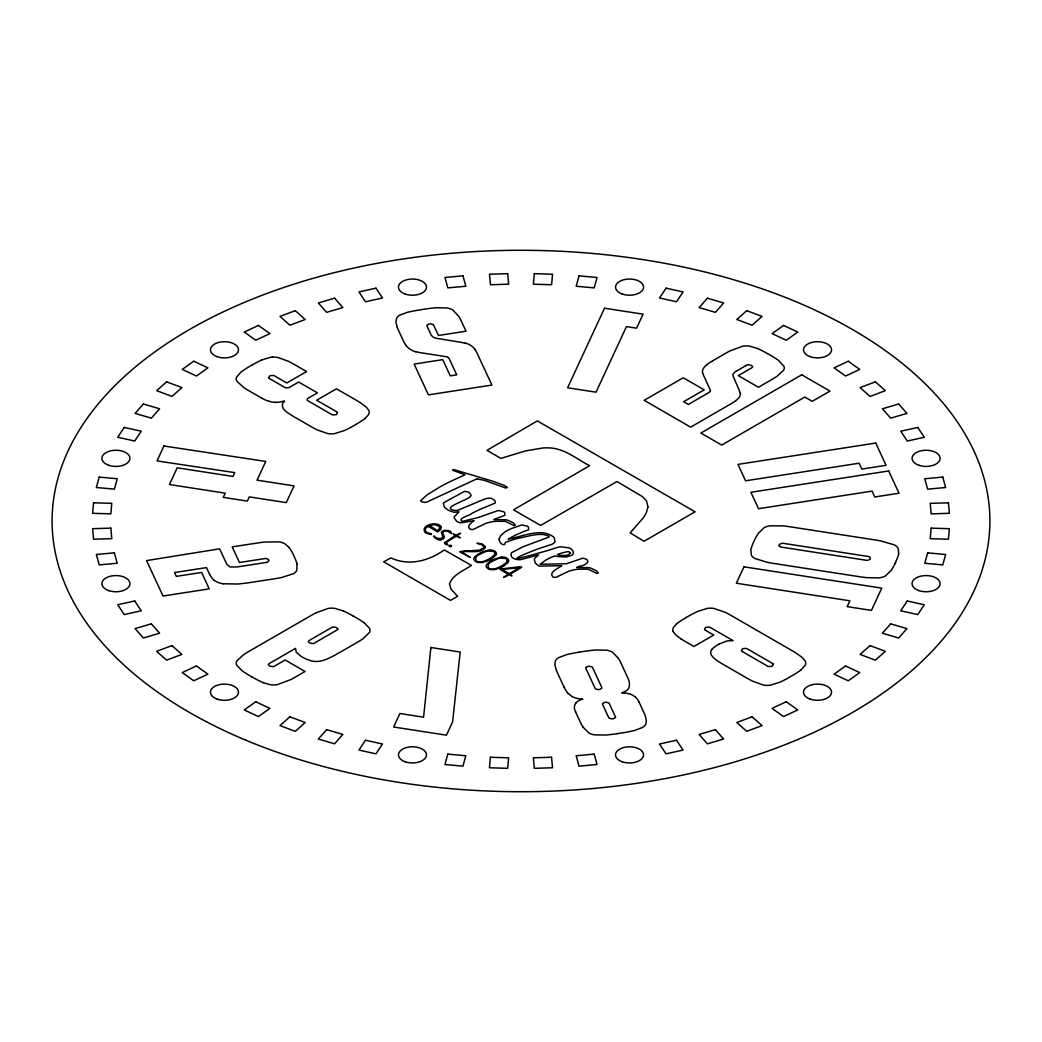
<?xml version="1.0" encoding="UTF-8"?>
<svg xmlns="http://www.w3.org/2000/svg" width="1042" height="1042" viewBox="0 0 1042 1042"><rect width="100%" height="100%" fill="white"/><g stroke="black" fill="none" stroke-linecap="round" stroke-linejoin="round"><path stroke-width="1.5" d="M898.647 553.836L898.204 548.483A14.041 8.102 0 0 0 894.401 544.888L880.542 540.863A119.426 68.954 0 0 0 874.967 539.925L791.764 527.057A107.17 61.869 0 0 0 783.037 525.897L769.869 525.819A13.663 7.88 0 0 0 765.479 527.031A14.171 8.18 0 0 0 764.073 527.734L758.394 533.178A119.765 69.15 0 0 0 754.825 539.509L753.509 542.257A111.507 64.383 0 0 0 750.852 549.759L751.347 555.125A14.171 8.18 0 0 0 752.233 556.454A13.351 7.711 0 0 0 754.721 558.447L767.199 562.289A119.465 68.967 0 0 0 774.792 563.605L858.009 576.486A114.034 65.841 0 0 0 866.683 577.646L879.083 577.88A13.663 7.893 0 0 0 884.085 576.578A14.171 8.18 0 0 0 885.479 575.874L891.157 570.443A119.921 69.241 0 0 0 894.726 564.1M896.042 561.351L894.765 564.1M710.149 391.349L709.537 392.053A12.048 6.955 0 0 1 708.013 393.081L688.358 404.439L683.643 401.717L704.197 389.851L683.252 377.764L644.177 400.31L690.651 427.155L731.653 403.41A74.256 42.878 0 0 0 735.873 400.61M711.907 649.44L712.975 648.267A36.301 20.957 0 0 1 719.293 644.021M365.26 418.259L368.49 414.69A14.601 8.427 0 0 0 369.155 412.619A13.194 7.62 0 0 0 368.842 410.548L366.497 407.318L361.196 403.28A119.465 68.967 0 0 0 355.752 399.946L336.475 388.809L316.677 400.232L335.967 411.369A10.889 6.291 0 0 1 337.491 412.398L336.735 414.156A11.605 6.708 0 0 1 335.745 414.716L332.593 414.911A12.439 7.19 0 0 1 331.122 414.169L308.64 401.196A11.084 6.408 0 0 1 307.103 400.167L307.533 398.63L317.445 392.873L298.676 382.036L289.481 387.337A10.928 6.317 0 0 1 288.881 387.663L285.729 387.858A12.439 7.19 0 0 1 284.258 387.103L270.204 379.001A11.019 6.356 0 0 1 268.68 377.972M676.74 623.741L673.51 627.31A14.601 8.427 0 0 0 672.832 629.381A13.168 7.607 0 0 0 673.145 631.465M801.064 669.863L805.323 665.096A14.041 8.102 0 0 0 805.14 660.889L802.405 657.606L796.622 653.412A119.426 68.954 0 0 0 792.61 650.976L731.705 615.809A107.17 61.869 0 0 0 725.154 612.292L713.809 608.424A13.663 7.88 0 0 0 708.951 608.215A14.171 8.18 0 0 0 707.127 608.411L697.502 611.485A119.765 69.15 0 0 0 688.931 615.939L686.313 617.411M712.715 360.753L725.141 353.577A123.269 71.169 0 0 1 730.116 350.841L742.777 346.165A13.533 7.815 0 0 1 749.367 346.1L757.521 348.51M355.687 424.589L353.095 426.074A119.921 69.241 0 0 1 344.511 430.541L334.3 433.706A13.963 8.062 0 0 1 333.101 433.824A13.559 7.828 0 0 1 327.709 433.563L317.263 429.929A100.227 57.87 0 0 1 310.946 426.543L293.049 416.227C288.973 413.361 281.314 410.105 282.46 403.996A15.552 8.987 0 0 1 284.635 401.196L284.114 400.91A19.095 11.019 0 0 1 280.337 401.952A12.465 7.19 0 0 1 275.244 402.303M249.507 651.055L310.425 615.887A119.465 68.967 0 0 1 316.195 612.735M745.955 365.586L734.727 372.111L732.865 374.325A14.38 8.297 0 0 0 733.633 377.308L739.234 390.255A59.368 34.282 0 0 1 740.015 392.834M252.268 364.882L249.689 366.38A111.507 64.383 0 0 0 240.884 372.111L236.495 377.23A13.95 8.062 0 0 0 236.234 378.272A13.598 7.854 0 0 0 236.742 381.046L243.607 387.468A101.074 58.352 0 0 0 248.751 390.646L261.516 398.018M719.227 643.969L727.108 640.895L733.112 640.661L710.891 627.831A12.296 7.099 0 0 0 709.42 627.076L706.255 627.284A11.579 6.695 0 0 0 705.265 627.844L704.535 629.589A11.019 6.356 0 0 0 706.059 630.618L713.705 635.06L693.907 646.483L686.248 642.054A120.091 69.332 0 0 1 680.804 638.72M316.195 612.748L328.191 608.424A13.351 7.711 0 0 1 332.437 608.176A14.171 8.18 0 0 1 334.86 608.398L343.131 610.859M261.946 359.907L270.021 357.393A14.328 8.271 0 0 1 272.418 357.132M579.3 652.123L584.067 651.38A119.921 69.241 0 0 1 595.36 650L606.952 650.208A13.963 8.062 0 0 1 608.098 650.455A13.559 7.828 0 0 1 612.54 652.24L618.44 658.388M617.151 733.672L621.918 732.943A111.507 64.383 0 0 0 634.513 730.52L642.758 727.342A13.95 8.062 0 0 0 643.878 726.521A13.598 7.854 0 0 0 645.832 723.982L646.379 720.856L645.454 716.427A101.074 58.352 0 0 0 643.748 712.194L639.085 702.126M516.624 567.108L499.952 569.114L500.994 569.935A62.546 36.118 0 0 0 503.937 571.732L508.209 574.207L503.586 577.463L509.238 574.793L512 575.952L510.267 574.207L521.808 567.226L519.919 566.822A18.079 10.433 0 0 0 517.483 567.017M501.606 557.066L494.429 559.098A30.687 17.714 0 0 0 490.951 560.948L487.604 563.501A15.786 9.117 0 0 0 486.757 564.517L486.184 565.65A5.731 3.308 0 0 0 486.184 566.666L487.903 568.632A8.362 4.832 0 0 0 490 569.518L494.312 569.713L500.329 567.825A27.001 15.591 0 0 0 503.69 566.053L508.066 562.433A8.544 4.936 0 0 0 508.574 561.391L508.678 560.362A5.952 3.439 0 0 0 507.675 558.681L506.086 557.744A6.682 3.855 0 0 0 501.606 557.066M223.053 583.767L237.589 584.028A112.002 64.656 0 0 0 251.083 582.374L273.421 578.948A107.691 62.181 0 0 0 281.978 577.424L293.466 573.699A13.637 7.867 0 0 0 296.202 571.368A14.21 8.206 0 0 0 296.827 570.365L297.022 564.009M263.235 682.64L269.409 684.503A14.132 8.154 0 0 0 277.224 684.659L290.77 679.618A120.012 69.293 0 0 0 294.964 677.3L305.059 671.478L285.143 659.977L275.049 665.799A10.889 6.291 0 0 1 273.264 666.672L270.217 666.242A11.605 6.708 0 0 1 269.253 665.669L268.328 664.653L268.901 663.858A12.452 7.19 0 0 1 270.204 662.999L295.485 648.398L296.306 652.422L301.333 656.473A42.787 24.708 0 0 0 306.804 659.352L310.933 660.784A12.843 7.411 0 0 0 318.982 661.318A15.604 9.013 0 0 0 320.532 661.045L323.762 660.237A31.195 18.014 0 0 0 327.722 658.752A96.893 55.942 0 0 0 336.149 654.493L356.781 642.654A107.17 61.869 0 0 0 362.877 638.863L369.584 632.325A13.663 7.88 0 0 0 369.936 629.511A14.171 8.18 0 0 0 369.597 628.456L364.283 622.895M767.433 353.525L770.924 355.543A119.765 69.15 0 0 1 778.634 360.493L784.027 366.393A13.611 7.854 0 0 1 783.623 370.21L777.058 376.279A114.034 65.841 0 0 1 770.963 380.03L758.459 387.259L738.283 375.615L750.8 368.386A12.296 7.099 0 0 0 752.103 367.539L752.663 366.654L751.738 365.716A11.54 6.656 0 0 0 750.774 365.143L747.752 364.726A10.889 6.291 0 0 0 745.968 365.599M353.095 615.926L356.585 617.932A119.765 69.15 0 0 1 364.309 622.882M252.268 677.118L249.689 675.62A119.921 69.241 0 0 1 241.965 670.67L236.664 665.096A14.171 8.18 0 0 1 236.339 664.041A13.663 7.893 0 0 1 236.873 660.902L243.437 654.819A114.034 65.841 0 0 1 249.52 651.055M680.804 638.72L675.503 634.695L673.145 631.465M447.982 357.419L448.724 358.07A12.048 6.955 0 0 1 449.519 359.347L456.722 374.846L450.274 375.849L442.746 359.646L414.143 364.062L428.444 394.879L491.928 385.058L476.832 352.691A74.256 42.878 0 0 0 474.735 349.187M268.615 377.881L269.422 376.214A11.579 6.695 0 0 1 270.412 375.654L273.564 375.459A12.296 7.099 0 0 1 275.036 376.201L286.797 382.987L306.582 371.551L294.847 364.778A114.034 65.841 0 0 0 288.334 361.261L277.81 357.471A13.715 7.919 0 0 0 272.405 357.119M773.307 664.041L772.565 665.786A11.605 6.708 0 0 1 771.588 666.346L768.436 666.541A12.452 7.19 0 0 1 766.964 665.799L742.946 651.94A11.019 6.356 0 0 1 741.422 650.911L742.164 649.153A11.579 6.695 0 0 1 743.154 648.593L746.306 648.398A12.296 7.099 0 0 1 747.791 649.14L771.796 662.999A10.889 6.291 0 0 1 773.32 664.028M568.177 693.451L572.305 696.798L577.112 698.479A15.487 8.935 0 0 0 582.4 698.791L582.582 699.195M289.012 547.493L285.274 544.106A14.614 8.44 0 0 0 282.512 542.726A13.194 7.62 0 0 0 279.23 541.853L264.512 542.048A119.465 68.967 0 0 0 256.788 543.103L232.197 546.894L239.439 562.511L264.03 558.707A10.889 6.291 0 0 1 266.335 558.46L268.602 559.71A11.54 6.656 0 0 1 268.94 560.479L267.664 562.159A12.296 7.099 0 0 1 265.801 562.524L236.938 566.978L230.008 566.965L226.843 564.321L219.628 548.847L146.57 560.583L163.021 596.024L209.234 588.873L201.614 572.462L176.332 576.369L174.561 572.54L206.472 567.603L209.455 574.051M583.116 727.199L588.678 732.826A13.624 7.867 0 0 0 593.132 734.61A13.95 8.062 0 0 0 594.279 734.844L605.858 735.04A119.765 69.15 0 0 0 617.138 733.659M564.048 687.069L557.509 672.963A107.534 62.09 0 0 1 555.959 669.238L554.839 664.21L555.373 661.071A13.572 7.841 0 0 1 557.34 658.531A13.963 8.062 0 0 1 558.473 657.71L566.744 654.584A111.39 64.304 0 0 1 579.313 652.162M575.588 711.947L580.264 722.015A93.506 53.989 0 0 0 583.103 727.212M397.197 327.175L395.947 322.03L396.52 318.5A13.533 7.815 0 0 1 399.698 315.179L407.409 312.3A109.71 63.341 0 0 1 419.913 309.904L424.654 309.122A119.765 69.15 0 0 1 435.947 307.742L447.5 307.989A13.611 7.854 0 0 1 452.996 310.099L458.819 316.416A114.034 65.841 0 0 1 461.411 321.34L466.008 331.213L438.448 335.472L433.863 325.612A12.296 7.099 0 0 0 433.238 324.531L430.32 323.801A11.54 6.656 0 0 0 428.991 323.997L426.842 325.299A10.889 6.291 0 0 0 427.272 326.628L431.414 335.498L433.798 337.543A14.38 8.297 0 0 0 438.643 338.65L460.89 342.323A59.368 34.282 0 0 1 465.136 343.222M425.201 530.599L426.621 532.228A8.297 4.793 0 0 0 428.549 533.165L430.333 533.608A5.197 3.009 0 0 1 431.466 533.83L431.401 534.52L428.913 534.038A37.082 21.413 0 0 1 427.507 533.582L425.774 532.879A4.858 2.813 0 0 1 425.084 532.436C420.095 525.038 436.676 520.987 440.909 526.314A5.601 3.23 0 0 1 441.365 527.447L440.558 529.531L437.731 531.928L427.975 526.301L425.865 528.268A7.75 4.468 0 0 0 425.175 530.599M615.496 717.417L613.347 718.719A11.54 6.656 0 0 1 612.006 718.928L609.101 718.185A12.296 7.099 0 0 1 608.476 717.104L602.862 705.03A10.889 6.291 0 0 1 602.432 703.689L604.607 702.386A11.54 6.656 0 0 1 605.936 702.191L608.841 702.933A12.296 7.099 0 0 1 609.466 704.001L615.093 716.088A10.889 6.291 0 0 1 615.522 717.417M465.318 343.013A18.691 10.798 0 0 1 474.644 349.2M397.197 327.175A123.269 71.169 0 0 0 398.812 331.03L403.371 340.838A67.73 39.101 0 0 0 406.198 345.644M415.823 351.857A20.488 11.827 0 0 1 406.315 345.618M415.94 351.727A49.677 28.681 0 0 0 424.302 353.277L444.621 356.442A6.669 3.855 0 0 1 447.747 357.224M740.419 392.821A18.691 10.798 0 0 1 735.795 400.571M757.56 348.484A109.71 63.341 0 0 1 767.381 353.564M706.906 364.583A67.73 39.101 0 0 1 712.741 360.779M702.399 372.489A20.488 11.827 0 0 1 706.997 364.622M702.66 372.489A49.677 28.681 0 0 0 704.509 377.451L709.928 389.187A6.669 3.855 0 0 1 710.318 391.141M365.338 418.298A102.168 58.99 0 0 1 355.622 424.55M252.307 364.908A109.462 63.197 0 0 1 261.907 359.881M268.862 401.339A29.632 17.102 0 0 1 261.607 397.966M275.231 402.381A18.014 10.394 0 0 1 268.966 401.222M297.061 564.009A119.765 69.15 0 0 0 294.625 557.496L293.727 555.451A102.181 58.99 0 0 0 289.103 547.48M213.949 580.186A34.334 19.824 0 0 1 209.585 574.038M223.066 583.754A16.49 9.521 0 0 1 213.988 580.173M343.17 610.833A111.507 64.383 0 0 1 353.056 615.952M263.17 682.692A102.168 58.99 0 0 1 252.333 677.079M582.569 699.182A19.238 11.097 0 0 0 579.118 700.563A12.439 7.177 0 0 0 576.031 702.933M574.507 706.619A18.014 10.394 0 0 1 575.913 702.907M575.679 711.933A31.481 18.17 0 0 1 574.298 707.179M635.594 697.137A29.632 17.102 0 0 1 638.954 702.139M630.983 694.389A18.014 10.394 0 0 1 635.412 697.202M630.905 694.441A12.465 7.19 0 0 0 626.203 693.243A19.095 11.019 0 0 0 622.009 693.086L621.827 692.696A15.552 8.987 0 0 0 626.125 690.911C631.035 688.111 629.746 681.403 627.544 677.248L620.993 663.142A100.227 57.87 0 0 0 618.453 658.388M568.072 693.49A54.054 31.208 0 0 1 564.152 687.056M801.116 669.889A111.39 64.304 0 0 1 792.259 675.594L788.807 677.639A119.921 69.241 0 0 1 780.237 682.093L770.585 685.154A14.171 8.18 0 0 1 768.762 685.349A13.663 7.893 0 0 1 763.304 685.037L752.78 681.247A114.034 65.841 0 0 1 746.267 677.743L722.64 664.093A97.036 56.021 0 0 1 715.255 659.221A31.716 18.313 0 0 1 713.353 657.554L711.53 655.327A13.715 7.919 0 0 1 711.829 649.413M676.662 623.715A102.298 59.068 0 0 1 686.378 617.45M898.699 553.849A111.39 64.304 0 0 1 895.977 561.338M499.144 539.027L499.248 540.16A18.6 10.746 0 0 0 500.069 542.074C500.603 543.82 504.862 546.282 505.136 543.351A4.819 2.787 0 0 1 505.37 542.387L512.951 539.743A203.802 117.655 0 0 1 519.554 537.985C528.776 536.409 540.707 531.72 549.212 536.448A2.905 1.667 0 0 1 548.834 537.125L523.201 546.685L511.778 552.586A4.598 2.657 0 0 0 511.531 552.872A5.041 2.918 0 0 0 511.244 553.354L511.049 554.292A12.934 7.463 0 0 0 511.348 556.128L511.856 557.079A6.799 3.921 0 0 0 512.924 558.056L515.608 559.215A8.909 5.145 0 0 0 521.234 559.528L538.649 554.826L534.702 558.317A6.708 3.868 0 0 0 534.364 559.059L535.054 562.862L538.076 565.506A7.528 4.35 0 0 0 539.717 566.093L561.651 565.702C559.098 568.072 548.405 571.928 552.768 576.825A3.139 1.81 0 0 0 554.07 577.268L555.542 577.346A2.657 1.537 0 0 0 556.259 577.242L568.463 571.355A16.099 9.3 0 0 1 570.182 570.782L572.318 570.221A33.37 19.264 0 0 1 578.453 569.166L588.235 569.192L596.779 573.413L598.29 573.1L596.48 570.834L591.127 568.242A14.158 8.18 0 0 0 588.561 567.603L576.734 567.486L578.688 566.627A37.108 21.426 0 0 1 579.795 566.184C585.226 565.702 592.651 560.479 583.676 558.356A4.22 2.436 0 0 0 582.452 558.278L566.366 563.761L540.095 564.295L545.513 560.27A154.19 89.013 0 0 1 549.473 558.121L554.526 555.985A24.396 14.093 0 0 1 557.418 556.48L566.067 557.014L571.941 555.217A6.851 3.96 0 0 0 573.413 553.263L572.931 550.814L570.847 548.717A9.039 5.223 0 0 0 569.049 547.818L561.091 546.829A12.126 6.994 0 0 0 558.225 547.167L552.143 549.043A42.553 24.565 0 0 1 547.415 550.606C538.675 552.898 493.661 566.614 532.722 550.905A244.271 141.035 0 0 1 537.242 549.186L548.548 545.383A40.833 23.575 0 0 0 552.442 544.119L554.969 542.14L554.461 538.493A18.912 10.915 0 0 0 553.328 536.799C541.098 527.877 524.204 535.927 510.971 538.48A40.391 23.328 0 0 1 509.121 538.975L508.131 539.144L511.922 536.982A184.356 106.44 0 0 1 517.249 534.351L523.983 531.459A51.188 29.554 0 0 1 525.806 530.782L528.45 529.896A1.615 0.925 0 0 0 528.724 529.675L528.346 527.083A8.909 5.145 0 0 0 527.252 526.106L521.86 524.96L511.505 528.528A77.863 44.949 0 0 0 507.832 530.274A30.869 17.818 0 0 0 504.784 532.032L500.512 535.888L499.144 539.027M444.53 542.791L445.168 544.041A2.436 1.407 0 0 0 445.598 544.341L447.891 544.927L446.302 542.348L456.135 536.226L460.147 537.867L457.164 535.64L460.538 533.257L456.135 535.041L453.231 533.96L455.107 535.64L444.53 542.791M442.811 536.864L441.209 538.675L436.858 538.141A6.486 3.751 0 0 1 434.944 536.435C429.981 534.025 439.242 542.726 441.951 539.378A4.09 2.358 0 0 0 443.866 538.271C445.82 536.174 440.883 533.309 443.592 531.602A3.673 2.123 0 0 1 446.328 530.99A3.126 1.81 0 0 1 447.461 531.133L451.681 533.595L450.782 531.707A6.682 3.855 0 0 0 448.073 530.495L444.348 530.339L442.016 531.446A4.52 2.605 0 0 0 441.43 532.293L442.811 536.864M779.129 545.761L780.171 546.829A11.019 6.356 0 0 0 782.373 547.271L865.576 560.166A12.452 7.19 0 0 0 867.504 560.388L870.057 559.293A11.605 6.708 0 0 0 870.435 558.525L869.549 556.806A10.889 6.291 0 0 0 867.348 556.35L784.144 543.468A12.296 7.099 0 0 0 782.216 543.234L779.742 544.198A11.579 6.695 0 0 0 779.286 545.096L779.129 545.761M337.829 628.977L337.256 629.772A12.296 7.099 0 0 1 335.954 630.631L315.023 642.719A10.889 6.291 0 0 1 313.238 643.604L310.19 643.161A11.605 6.708 0 0 1 309.227 642.601L308.302 641.651L308.875 640.778A12.439 7.19 0 0 1 310.177 639.931L331.109 627.831A11.019 6.356 0 0 1 332.893 626.945L335.941 627.388A11.579 6.695 0 0 1 336.905 627.948L337.829 628.977M443.514 503.494L443.931 506.034A12.009 6.929 0 0 0 444.817 507.454L447.239 509.486A26.037 15.031 0 0 0 448.933 510.489L453.218 512.039A6.981 4.025 0 0 0 455.38 512.195L458.988 511.804L454.325 516.715A7.646 4.415 0 0 0 454.286 517.887L456.344 520.961A7.463 4.311 0 0 0 457.803 521.873L459.483 522.511A5.262 3.035 0 0 0 460.838 522.823L474.136 520.596C472.026 522.25 466.282 525.963 469.747 528.854A3.582 2.071 0 0 0 472.638 529.518A2.657 1.537 0 0 0 473.355 529.375L485.559 523.501A16.099 9.3 0 0 1 487.291 522.915L489.414 522.355A33.37 19.264 0 0 1 495.549 521.313L505.331 521.339L513.888 525.559L515.386 525.233L513.576 522.967L508.222 520.375A14.314 8.271 0 0 0 505.657 519.737L493.817 519.606L495.784 518.76A33.657 19.433 0 0 1 496.565 518.447L504.849 515.308L504.745 512.729A9.678 5.588 0 0 0 503.716 511.752L498.297 510.489L485.312 515.022A141.178 81.51 0 0 1 477.184 517.783L463.221 521.195A3.777 2.175 0 0 1 461.814 521.156C457.23 518.291 471.01 515.1 472.273 513.159A335.042 193.434 0 0 1 479.932 509.421L495.184 503.065L495.067 501.046A3.491 2.019 0 0 0 494.82 500.629L491.485 498.31L489.076 498.141A13.129 7.581 0 0 0 485.846 498.688L481.691 500.212A135.825 78.41 0 0 0 475.621 502.856L458.076 510.176A8.336 4.806 0 0 1 454.742 510.437C439.45 507.91 468.939 500.043 470.841 495.992A3.452 1.993 0 0 0 471.036 495.237L470.02 493.517A14.862 8.57 0 0 0 468.171 491.993L464.537 491.329L443.84 502.648A3.178 1.837 0 0 0 443.579 503.117L443.514 503.494M449.493 583.872L451.043 589.16L457.607 596.298L450.496 600.4L383.664 561.82L390.893 557.887C408.829 566.353 428.64 561.013 444.322 549.968L471.401 565.389C463.69 570.742 452.931 574.468 449.493 583.872M570.456 553.146L567.851 554.995A8.362 4.819 0 0 1 565.142 555.477L562.576 555.477A20.085 11.592 0 0 1 560.518 555.308L557.405 554.552L560.375 553.445A67.574 39.01 0 0 1 563.331 552.612L566.47 551.856A5.275 3.048 0 0 1 567.538 551.726L568.658 551.765A2.058 1.185 0 0 1 569.531 552.052L570.456 553.146M470.111 557.327L459.652 551.778L463.169 551.179A95.082 54.9 0 0 1 468.314 550.984L479.698 550.098L483.618 547.792A5.002 2.879 0 0 0 483.67 546.555L481.743 544.679L478.591 543.65A10.863 6.278 0 0 1 476.923 543.273L481.821 543.781L485.207 546.49A5.444 3.139 0 0 1 485.077 548.001C479.177 554.005 468.991 550.463 461.632 551.856L470.111 557.327M494.911 553.328L493.817 555.647L490.795 557.874A51.149 29.528 0 0 1 487.969 559.502L484.673 561.052A7.294 4.207 0 0 1 483.918 561.299A10.928 6.317 0 0 1 480.961 561.846C474.67 563.475 473.85 555.959 479.62 554.565A46.486 26.832 0 0 1 482.589 552.911L485.39 551.648A8.245 4.767 0 0 1 487.643 551.023L493.087 551.309A4.207 2.436 0 0 1 494.546 552.377L494.911 553.328M507.246 560.453L506.151 562.771L503.13 564.998A51.149 29.528 0 0 1 500.303 566.627L497.008 568.177A7.294 4.207 0 0 1 496.252 568.424A10.928 6.317 0 0 1 493.296 568.971C487.005 570.599 486.184 563.084 491.954 561.677A46.486 26.832 0 0 1 494.924 560.036L497.724 558.759A8.245 4.767 0 0 1 499.978 558.147L505.422 558.434A4.207 2.436 0 0 1 506.881 559.502L507.246 560.453M585.773 667.544L585.773 667.74A10.889 6.291 0 0 0 586.19 669.068L594.865 687.811A12.296 7.099 0 0 0 595.49 688.879L598.408 689.622A11.54 6.656 0 0 0 599.736 689.413L601.885 688.111A10.889 6.291 0 0 0 601.468 686.782L592.794 668.052A12.296 7.099 0 0 0 592.169 666.971L589.251 666.242A11.54 6.656 0 0 0 587.922 666.437L585.786 667.453M451.486 545.995L450.665 546.607A2.8 1.615 0 0 1 449.402 546.568L449.232 546.477A3.1 1.784 0 0 1 449.18 545.656L450.183 545.24A9.352 5.392 0 0 1 450.704 545.253L451.486 545.695A9.352 5.392 0 0 1 451.486 545.995M476.962 478.799L426.907 502.036A5.314 3.074 0 0 1 423.938 502.361L420.968 501.371A2.24 1.289 0 0 1 420.721 500.603L427.259 494.703L440.011 486.901A242.291 139.888 0 0 1 449.402 481.951L465.071 474.787L452.554 470.255A1.342 0.781 0 0 1 453.856 469.59L492.918 481.248L504.289 485.416L507.298 487.5L505.696 488.008L484.608 480.427L476.962 478.799M93.585 502.791L92.621 513.302L110.83 513.849L111.794 503.338L93.585 502.791M490.404 757.26L489.453 767.772L507.662 768.319L508.626 757.808L490.404 757.26M534.338 273.681L533.374 284.192L551.596 284.74L552.547 274.228L534.338 273.681M931.17 528.151L930.206 538.662L948.415 539.209L949.379 528.698L931.17 528.151M430.88 647.499L423.586 717.183L399.881 713.509L393.615 727.003L446.458 735.17L452.593 721.976L460.186 652.032L430.88 647.499M647.916 506.92L646.418 512.534L643.669 517.379L630.163 532.879L644.047 541.267L695.079 511.804L537.32 420.916L487.005 450.313L500.837 458.402L525.663 450.873L543.39 447.917A39.661 22.898 0 0 1 549.186 447.904C564.399 448.334 576.708 459.053 589.577 465.722L513.524 509.825L540.59 525.442L616.981 481.547L641.846 496.266A23.719 13.689 0 0 1 643.005 497.203L645.845 500.095A18.73 10.811 0 0 1 646.691 501.397L647.916 506.92M496.344 553.732L496.239 554.266A8.544 4.936 0 0 1 495.732 555.321L491.368 558.929A27.001 15.591 0 0 1 487.995 560.713L481.977 562.602L477.666 562.393A8.362 4.832 0 0 1 475.569 561.508L473.85 559.554A5.731 3.308 0 0 1 473.85 558.525L474.423 557.405A15.786 9.117 0 0 1 475.269 556.389L478.617 553.823A30.687 17.714 0 0 1 482.107 551.986L489.271 549.942A6.682 3.855 0 0 1 493.765 550.619L495.341 551.557A5.952 3.439 0 0 1 496.344 553.25L496.344 553.732M439.945 527.825L437.627 530.678L429.825 525.897L433.029 524.751A7.528 4.35 0 0 1 435.322 524.738L439.659 526.731A4.559 2.631 0 0 1 439.945 527.825M99.224 477.093L96.359 487.487L114.373 489.141L117.225 478.734L99.224 477.093M447.8 754.121L444.947 764.515L462.961 766.157L465.813 755.763L447.8 754.121M579.039 275.843L576.187 286.237L594.201 287.879L597.053 277.485L579.039 275.843M927.627 552.859L924.775 563.266L942.776 564.907L945.641 554.513L927.627 552.859M163.933 446.002L157.016 460.916L234.776 472.625L232.991 476.441L177.179 467.806L169.429 484.53L225.241 493.166L223.275 497.386L247.345 501.111L249.312 496.891L286.29 502.609L294.039 485.885L257.061 480.167L265.762 461.437L163.933 446.002M604.516 308.211L567.603 387.767L596.024 392.17L626.45 326.615L636.571 328.178L643.07 314.176L604.516 308.211M743.962 566.822L736.342 583.233L849.881 600.804L847.172 606.639L871.425 610.391L881.753 588.131L743.962 566.822M124.245 427.428L117.707 437.249L134.731 441.026L141.269 431.193L124.245 427.428M365.455 740.237L358.917 750.058L375.941 753.835L382.479 744.014L365.455 740.237M666.059 288.165L659.521 297.986L676.545 301.763L683.083 291.942L666.059 288.165M907.269 600.973L900.731 610.807L917.755 614.572L924.293 604.751L907.269 600.973M143.366 403.996L135.082 413.374L151.337 418.155L159.608 408.777L143.366 403.996M326.615 729.647L318.331 739.025L334.586 743.806L342.857 734.428L326.615 729.647M707.414 298.194L699.143 307.572L715.385 312.353L723.669 302.975L707.414 298.194M890.663 623.845L882.392 633.223L898.634 638.004L906.918 628.626L890.663 623.845M166.616 381.841L156.678 390.672L171.982 396.403L181.907 387.572L166.616 381.841M289.897 716.779L279.972 725.597L295.264 731.341L305.202 722.51L289.897 716.779M746.736 310.659L736.798 319.49L752.103 325.221L762.028 316.403L746.736 310.659M870.018 645.597L860.093 654.428L875.384 660.159L885.322 651.328L870.018 645.597M193.747 361.222L182.272 369.402L196.443 376.032L207.918 367.839L193.747 361.222M255.72 701.748L244.245 709.941L258.416 716.557L269.891 708.378L255.72 701.748M783.584 325.443L772.109 333.622L786.28 340.252L797.755 332.059L783.584 325.443M845.557 665.968L834.082 674.161L848.253 680.778L859.728 672.598L845.557 665.968M801.741 374.807L700.862 433.042L721.676 445.064L804.802 397.067L812.213 401.352L829.953 391.102L801.741 374.807M519.632 567.616L509.238 573.608L502.036 569.453L519.632 567.616M258.442 325.43L244.271 332.059L255.746 340.239L269.917 333.609L258.442 325.43M196.43 665.955L182.259 672.585L193.734 680.765L207.905 674.148L196.43 665.955M848.266 361.235L834.095 367.852L845.57 376.045L859.741 369.415L848.266 361.235M786.254 701.761L772.083 708.391L783.558 716.57L797.729 709.941L786.254 701.761M295.29 310.659L279.998 316.39L289.923 325.221L305.215 319.49L295.29 310.659M171.956 645.584L156.665 651.315L166.603 660.146L181.894 654.415L171.956 645.584M875.397 381.854L860.106 387.585L870.044 396.416L885.335 390.685L875.397 381.854M752.077 716.779L736.785 722.51L746.71 731.341L762.002 725.61L752.077 716.779M334.612 298.181L318.357 302.962L326.641 312.339L342.883 307.572L334.612 298.181M151.324 623.832L135.069 628.613L143.353 637.991L159.595 633.21L151.324 623.832M898.647 404.009L882.405 408.79L890.676 418.168L906.931 413.387L898.647 404.009M715.359 729.661L699.117 734.428L707.388 743.819L723.643 739.038L715.359 729.661M375.967 288.152L358.943 291.929L365.482 301.763L382.505 297.986L375.967 288.152M134.731 600.96L117.707 604.738L124.232 614.559L141.256 610.794L134.731 600.96M917.768 427.441L900.744 431.206L907.269 441.04L924.293 437.262L917.768 427.441M676.519 740.237L659.495 744.014L666.033 753.848L683.057 750.071L676.519 740.237M875.749 443.058L737.957 464.38L745.564 480.792L859.116 463.234L861.825 469.069L886.078 465.318L875.749 443.058M888.683 470.958L750.891 492.28L758.511 508.691L872.063 491.121L874.772 496.969L899.025 493.218L888.683 470.958M462.987 275.83L444.973 277.485L447.826 287.879L465.839 286.237L462.987 275.83M114.373 552.846L96.359 554.487L99.211 564.894L117.225 563.24L114.373 552.846M942.789 477.106L924.775 478.76L927.627 489.154L945.641 487.513L942.789 477.106M594.174 754.121L576.161 755.763L579.013 766.17L597.027 764.515L594.174 754.121M507.688 273.681L489.48 274.228L490.443 284.74L508.652 284.192L507.688 273.681M110.83 528.125L92.621 528.685L93.572 539.196L111.794 538.649L110.83 528.125M948.428 502.804L930.206 503.351L931.17 513.875L949.379 513.315L948.428 502.804M551.557 757.26L533.348 757.808L534.312 768.319L552.52 767.772L551.557 757.26M245.86 740.211A468.9 270.712 0 0 0 987.386 548.965A468.9 270.712 0 0 0 329.741 273.825A468.9 270.712 0 0 0 245.86 740.211M809.894 356.572A14.015 8.089 0 0 0 831.529 350.229A14.015 8.089 0 0 0 811.184 342.584A14.015 8.089 0 0 0 809.894 356.572M918.862 465.266A14.015 8.089 0 0 0 940.092 458.48A14.015 8.089 0 0 0 919.278 451.264A14.015 8.089 0 0 0 918.862 465.266M918.718 590.553A14.015 8.089 0 0 0 940.092 583.898A14.015 8.089 0 0 0 919.422 576.539A14.015 8.089 0 0 0 918.718 590.553M809.894 698.987A14.015 8.089 0 0 0 831.529 692.643A14.015 8.089 0 0 0 811.184 684.985A14.015 8.089 0 0 0 809.894 698.987M622.321 761.806A14.015 8.089 0 0 0 643.552 755.007A14.015 8.089 0 0 0 622.738 747.791A14.015 8.089 0 0 0 622.321 761.806M405.104 761.754A14.015 8.089 0 0 0 426.465 755.098A14.015 8.089 0 0 0 405.807 747.752A14.015 8.089 0 0 0 405.104 761.754M216.814 698.987A14.015 8.089 0 0 0 238.462 692.643A14.015 8.089 0 0 0 218.117 684.985A14.015 8.089 0 0 0 216.814 698.987M108.707 590.606A14.015 8.089 0 0 0 129.937 583.807A14.015 8.089 0 0 0 109.123 576.591A14.015 8.089 0 0 0 108.707 590.606M108.563 465.227A14.015 8.089 0 0 0 129.924 458.571A14.015 8.089 0 0 0 109.267 451.212A14.015 8.089 0 0 0 108.563 465.227M216.814 356.572A14.015 8.089 0 0 0 238.462 350.229A14.015 8.089 0 0 0 218.117 342.584A14.015 8.089 0 0 0 216.814 356.572M405.247 294.065A14.015 8.089 0 0 0 426.478 287.266A14.015 8.089 0 0 0 405.664 280.051A14.015 8.089 0 0 0 405.247 294.065M622.191 294.013A14.015 8.089 0 0 0 643.552 287.358A14.015 8.089 0 0 0 622.882 280.011A14.015 8.089 0 0 0 622.191 294.013"/></g></svg>
